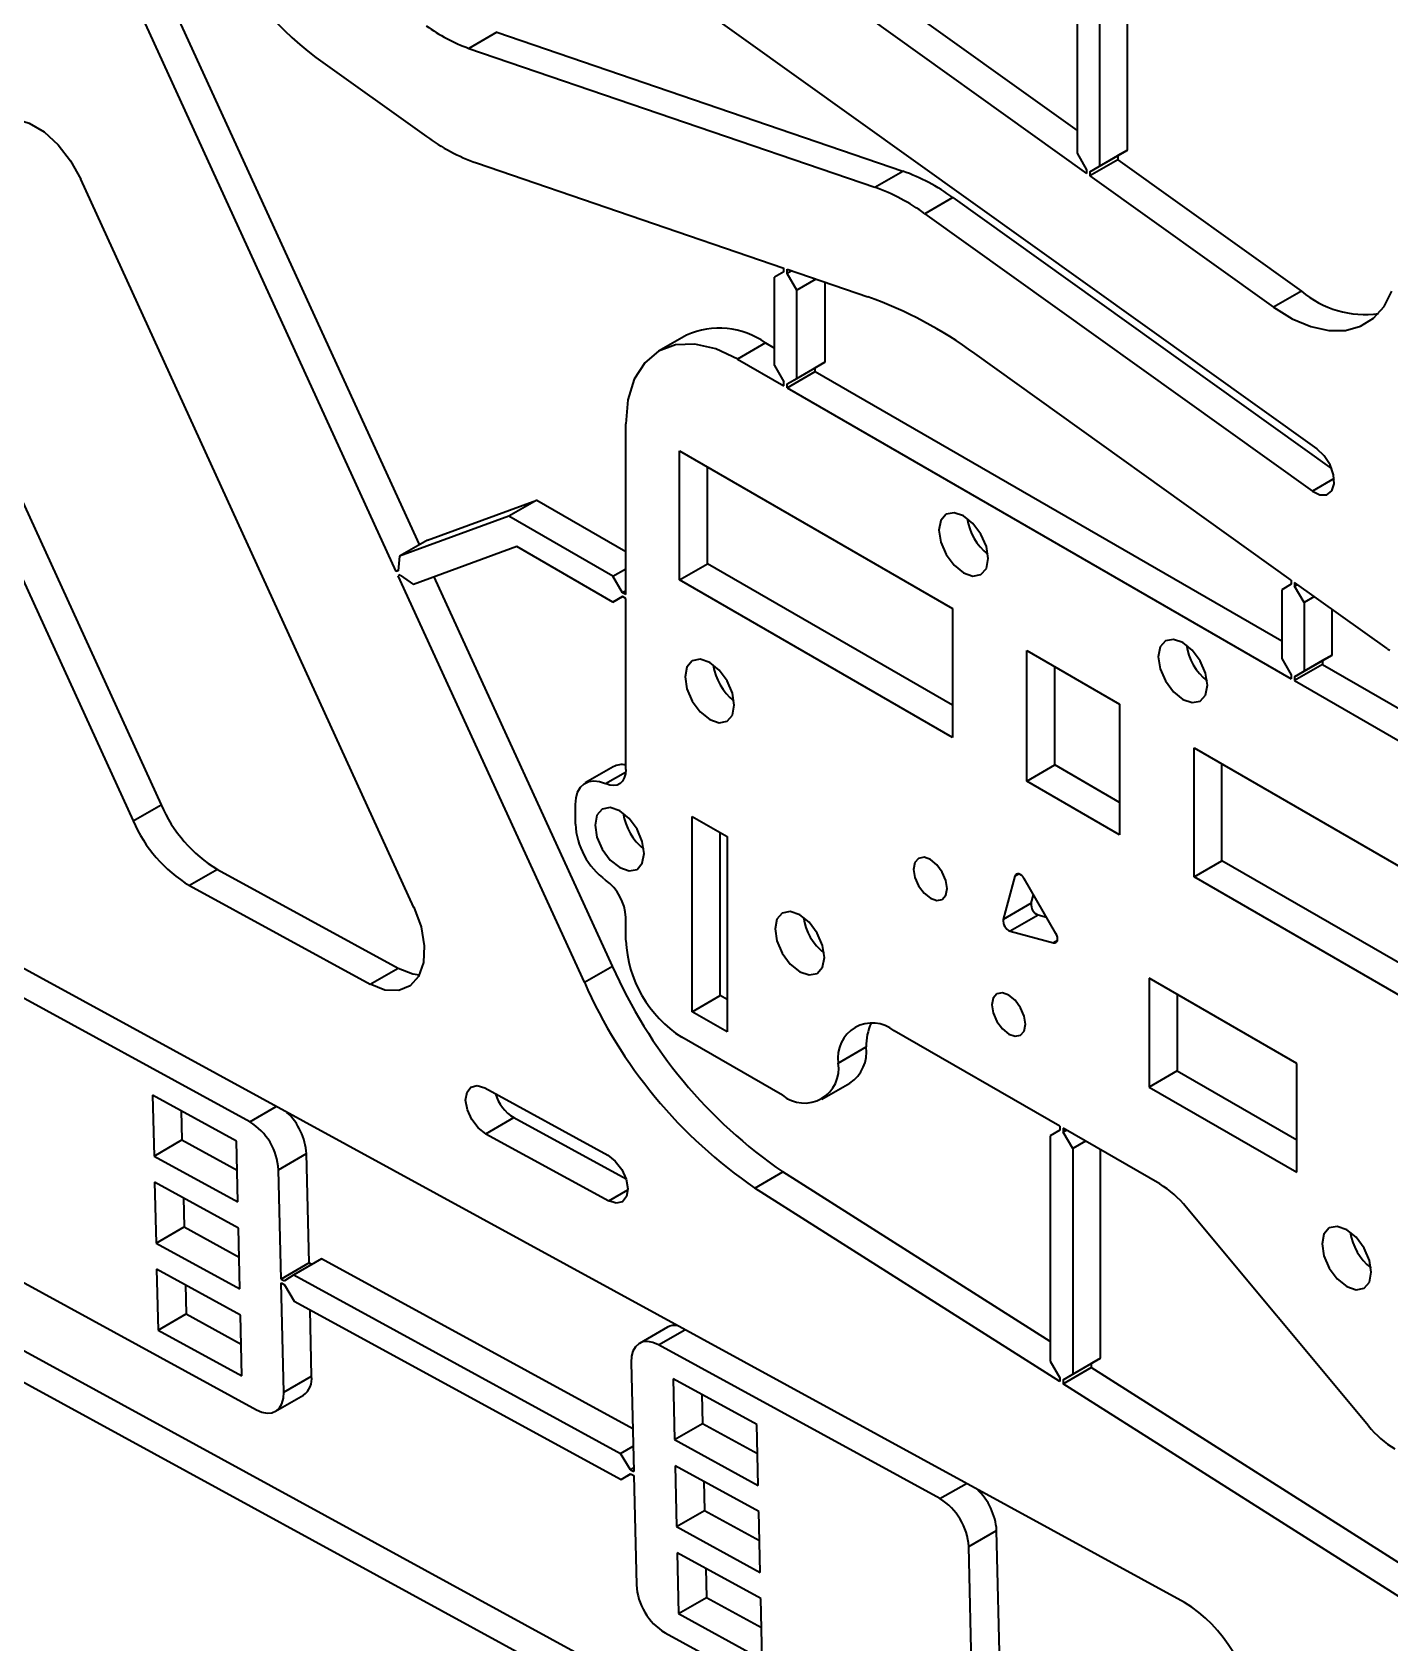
# Model space of a CAD drawing. Header units: millimetres. Extents: x 0 to 415, y 0 to 292.
# Drawn here: x 339.17 to 347.75, y 127.9 to 138.08 of the extents above; entities that cross this region are included whole.
import ezdxf

# ---------------------------------------------------------------- set-up
doc = ezdxf.new("R2010")
doc.units = ezdxf.units.MM

# ---------------------------------------------------------------- blocks, each defined once
blk = doc.blocks.new('SE215')
at = {"color": 7, "linetype": 'Continuous', "lineweight": 35}
for p, q in [((347.339, 135.403), (347.293, 135.447)), ((347.376, 135.346), (347.339, 135.403)), ((347.397, 135.284), (347.376, 135.346)), ((347.386, 135.181), (347.401, 135.226)), ((347.401, 135.226), (347.397, 135.284)), ((347.264, 135.18), (347.312, 135.157)), ((347.312, 135.157), (347.355, 135.157)), ((347.355, 135.157), (347.386, 135.181))]:
    blk.add_line(p, q, dxfattribs=at)
blk = doc.blocks.new('SE214')
blk.add_blockref('SE215', (0, 0))
blk = doc.blocks.new('SE279')
at = {"color": 7, "linetype": 'Continuous', "lineweight": 35}
for p, q in [((345.246, 131.974), (345.238, 131.932)), ((345.269, 132.001), (345.246, 131.974)), ((345.304, 132.008), (345.269, 132.001)), ((345.344, 131.993), (345.304, 132.008)), ((345.385, 131.961), (345.344, 131.993)), ((345.419, 131.914), (345.385, 131.961)), ((345.238, 131.932), (345.246, 131.881)), ((345.246, 131.881), (345.269, 131.828)), ((345.442, 131.861), (345.419, 131.914)), ((345.45, 131.81), (345.442, 131.861)), ((345.269, 131.828), (345.304, 131.781)), ((345.304, 131.781), (345.344, 131.748)), ((345.419, 131.741), (345.442, 131.767)), ((345.442, 131.767), (345.45, 131.81)), ((345.344, 131.748), (345.385, 131.734)), ((345.385, 131.734), (345.419, 131.741))]:
    blk.add_line(p, q, dxfattribs=at)
blk = doc.blocks.new('SE278')
blk.add_blockref('SE279', (0, 0))
blk = doc.blocks.new('SE281')
at = {"color": 7, "linetype": 'Continuous', "lineweight": 35}
for p, q in [((344.751, 132.832), (344.743, 132.789)), ((344.743, 132.789), (344.751, 132.738)), ((344.774, 132.858), (344.751, 132.832)), ((344.809, 132.865), (344.774, 132.858)), ((344.849, 132.851), (344.809, 132.865)), ((344.89, 132.818), (344.849, 132.851)), ((344.924, 132.772), (344.89, 132.818)), ((344.947, 132.719), (344.924, 132.772)), ((344.751, 132.738), (344.774, 132.685)), ((344.774, 132.685), (344.809, 132.639)), ((344.955, 132.667), (344.947, 132.719)), ((344.947, 132.625), (344.955, 132.667)), ((344.809, 132.639), (344.849, 132.606)), ((344.849, 132.606), (344.89, 132.592)), ((344.89, 132.592), (344.924, 132.598)), ((344.924, 132.598), (344.947, 132.625))]:
    blk.add_line(p, q, dxfattribs=at)
blk = doc.blocks.new('SE280')
blk.add_blockref('SE281', (0, 0))
blk = doc.blocks.new('SE283')
at = {"color": 7, "linetype": 'Continuous', "lineweight": 35}
for p, q in [((345.648, 132.372), (345.642, 132.384)), ((345.652, 132.36), (345.648, 132.372)), ((345.627, 132.325), (345.635, 132.324)), ((345.635, 132.324), (345.642, 132.326)), ((345.642, 132.326), (345.648, 132.331)), ((345.648, 132.331), (345.652, 132.339)), ((345.653, 132.349), (345.652, 132.36)), ((345.652, 132.339), (345.653, 132.349))]:
    blk.add_line(p, q, dxfattribs=at)
blk = doc.blocks.new('SE282')
blk.add_blockref('SE283', (0, 0))
blk = doc.blocks.new('SE285')
at = {"color": 7, "linetype": 'Continuous', "lineweight": 35}
for p, q in [((345.387, 132.754), (345.383, 132.746)), ((345.392, 132.759), (345.387, 132.754)), ((345.4, 132.761), (345.392, 132.759)), ((345.408, 132.76), (345.4, 132.761)), ((345.417, 132.757), (345.408, 132.76)), ((345.427, 132.75), (345.417, 132.757)), ((345.435, 132.741), (345.427, 132.75)), ((345.442, 132.73), (345.435, 132.741))]:
    blk.add_line(p, q, dxfattribs=at)
blk = doc.blocks.new('SE284')
blk.add_blockref('SE285', (0, 0))
blk = doc.blocks.new('SE287')
at = {"color": 7, "linetype": 'Continuous', "lineweight": 35}
for p, q in [((343.344, 134.107), (343.31, 134.068)), ((343.394, 134.117), (343.344, 134.107)), ((343.454, 134.096), (343.394, 134.117)), ((343.513, 134.048), (343.454, 134.096)), ((343.31, 134.068), (343.298, 134.006)), ((343.298, 134.006), (343.31, 133.93)), ((343.564, 133.98), (343.513, 134.048)), ((343.31, 133.93), (343.344, 133.853)), ((343.598, 133.902), (343.564, 133.98)), ((343.609, 133.826), (343.598, 133.902)), ((343.344, 133.853), (343.394, 133.785)), ((343.598, 133.764), (343.609, 133.826)), ((343.394, 133.785), (343.454, 133.737)), ((343.454, 133.737), (343.513, 133.716)), ((343.513, 133.716), (343.564, 133.726)), ((343.564, 133.726), (343.598, 133.764))]:
    blk.add_line(p, q, dxfattribs=at)
blk = doc.blocks.new('SE286')
blk.add_blockref('SE287', (0, 0))
blk = doc.blocks.new('SE291')
at = {"color": 7, "linetype": 'Continuous', "lineweight": 35}
for p, q in [((344.949, 135.034), (344.915, 134.995)), ((344.999, 135.043), (344.949, 135.034)), ((345.059, 135.023), (344.999, 135.043)), ((345.118, 134.975), (345.059, 135.023)), ((344.915, 134.995), (344.903, 134.933)), ((344.903, 134.933), (344.915, 134.857)), ((345.169, 134.907), (345.118, 134.975)), ((344.915, 134.857), (344.949, 134.78)), ((345.203, 134.829), (345.169, 134.907)), ((345.214, 134.753), (345.203, 134.829)), ((344.949, 134.78), (344.999, 134.712)), ((344.999, 134.712), (345.059, 134.663)), ((345.203, 134.691), (345.214, 134.753)), ((345.059, 134.663), (345.118, 134.643)), ((345.118, 134.643), (345.169, 134.653)), ((345.169, 134.653), (345.203, 134.691))]:
    blk.add_line(p, q, dxfattribs=at)
blk = doc.blocks.new('SE290')
blk.add_blockref('SE291', (0, 0))
blk = doc.blocks.new('SE293')
at = {"color": 7, "linetype": 'Continuous', "lineweight": 35}
for p, q in [((346.301, 134.195), (346.289, 134.133)), ((346.335, 134.234), (346.301, 134.195)), ((346.385, 134.243), (346.335, 134.234)), ((346.445, 134.223), (346.385, 134.243)), ((346.504, 134.175), (346.445, 134.223)), ((346.289, 134.133), (346.301, 134.057)), ((346.555, 134.107), (346.504, 134.175)), ((346.589, 134.029), (346.555, 134.107)), ((346.301, 134.057), (346.335, 133.98)), ((346.6, 133.953), (346.589, 134.029)), ((346.335, 133.98), (346.385, 133.911)), ((346.385, 133.911), (346.445, 133.863)), ((346.555, 133.853), (346.589, 133.891)), ((346.589, 133.891), (346.6, 133.953)), ((346.445, 133.863), (346.504, 133.843)), ((346.504, 133.843), (346.555, 133.853))]:
    blk.add_line(p, q, dxfattribs=at)
blk = doc.blocks.new('SE292')
blk.add_blockref('SE293', (0, 0))
blk = doc.blocks.new('SE297')
at = {"color": 7, "linetype": 'Continuous', "lineweight": 35}
for p, q in [((343.879, 132.474), (343.867, 132.412)), ((343.913, 132.512), (343.879, 132.474)), ((343.963, 132.522), (343.913, 132.512)), ((344.023, 132.502), (343.963, 132.522)), ((344.083, 132.454), (344.023, 132.502)), ((343.867, 132.412), (343.879, 132.336)), ((344.133, 132.385), (344.083, 132.454)), ((344.167, 132.308), (344.133, 132.385)), ((343.879, 132.336), (343.913, 132.258)), ((344.179, 132.232), (344.167, 132.308)), ((343.913, 132.258), (343.963, 132.19)), ((343.963, 132.19), (344.023, 132.142)), ((344.133, 132.131), (344.167, 132.17)), ((344.167, 132.17), (344.179, 132.232)), ((344.023, 132.142), (344.083, 132.122)), ((344.083, 132.122), (344.133, 132.131))]:
    blk.add_line(p, q, dxfattribs=at)
blk = doc.blocks.new('SE296')
blk.add_blockref('SE297', (0, 0))
blk = doc.blocks.new('SE299')
at = {"color": 7, "linetype": 'Continuous', "lineweight": 35}
for p, q in [((347.421, 130.532), (347.371, 130.522)), ((347.481, 130.511), (347.421, 130.532)), ((347.337, 130.483), (347.325, 130.421)), ((347.371, 130.522), (347.337, 130.483)), ((347.54, 130.463), (347.481, 130.511)), ((347.591, 130.395), (347.54, 130.463)), ((347.325, 130.421), (347.337, 130.346)), ((347.337, 130.346), (347.371, 130.268)), ((347.624, 130.317), (347.591, 130.395)), ((347.371, 130.268), (347.421, 130.2)), ((347.636, 130.242), (347.624, 130.317)), ((347.624, 130.18), (347.636, 130.242)), ((347.421, 130.2), (347.481, 130.152)), ((347.481, 130.152), (347.54, 130.131)), ((347.54, 130.131), (347.591, 130.141)), ((347.591, 130.141), (347.624, 130.18))]:
    blk.add_line(p, q, dxfattribs=at)
blk = doc.blocks.new('SE298')
blk.add_blockref('SE299', (0, 0))
blk = doc.blocks.new('SE301')
at = {"color": 7, "linetype": 'Continuous', "lineweight": 35}
for p, q in [((342.825, 133.179), (342.775, 133.17)), ((342.885, 133.159), (342.825, 133.179)), ((342.741, 133.131), (342.729, 133.069)), ((342.775, 133.17), (342.741, 133.131)), ((342.944, 133.111), (342.885, 133.159)), ((342.995, 133.043), (342.944, 133.111)), ((342.729, 133.069), (342.741, 132.993)), ((342.741, 132.993), (342.775, 132.916)), ((343.028, 132.965), (342.995, 133.043)), ((342.775, 132.916), (342.825, 132.848)), ((343.04, 132.889), (343.028, 132.965)), ((343.028, 132.827), (343.04, 132.889)), ((342.825, 132.848), (342.885, 132.8)), ((342.885, 132.8), (342.944, 132.779)), ((342.944, 132.779), (342.995, 132.789)), ((342.995, 132.789), (343.028, 132.827))]:
    blk.add_line(p, q, dxfattribs=at)
blk = doc.blocks.new('SE300')
blk.add_blockref('SE301', (0, 0))
blk = doc.blocks.new('SE405')
at = {"color": 7, "linetype": 'Continuous', "lineweight": 35}
for p, q in [((341.911, 131.33), (341.92, 131.38)), ((341.92, 131.38), (341.945, 131.412)), ((341.945, 131.412), (341.985, 131.422)), ((341.985, 131.422), (342.032, 131.407)), ((341.922, 131.269), (341.911, 131.33)), ((341.95, 131.207), (341.922, 131.269)), ((341.991, 131.154), (341.95, 131.207)), ((342.038, 131.117), (341.991, 131.154))]:
    blk.add_line(p, q, dxfattribs=at)
blk = doc.blocks.new('SE404')
blk.add_blockref('SE405', (0, 0))
blk = doc.blocks.new('SE407')
at = {"color": 7, "linetype": 'Continuous', "lineweight": 35}
for p, q in [((342.809, 130.982), (342.857, 130.945)), ((342.857, 130.945), (342.898, 130.892)), ((342.898, 130.892), (342.926, 130.83)), ((342.926, 130.83), (342.936, 130.77)), ((342.936, 130.77), (342.928, 130.72)), ((342.863, 130.678), (342.816, 130.693)), ((342.902, 130.687), (342.863, 130.678)), ((342.928, 130.72), (342.902, 130.687))]:
    blk.add_line(p, q, dxfattribs=at)
blk = doc.blocks.new('SE406')
blk.add_blockref('SE407', (0, 0))
blk = doc.blocks.new('SE417')
at = {"color": 7, "linetype": 'Continuous', "lineweight": 35}
for p, q in [((341.584, 132.549), (341.629, 132.425)), ((341.629, 132.425), (341.65, 132.306)), ((341.65, 132.306), (341.645, 132.199)), ((341.645, 132.199), (341.614, 132.112)), ((341.401, 132.026), (341.307, 132.063)), ((341.614, 132.112), (341.56, 132.052)), ((341.488, 132.022), (341.401, 132.026)), ((341.56, 132.052), (341.488, 132.022))]:
    blk.add_line(p, q, dxfattribs=at)
blk = doc.blocks.new('SE416')
blk.add_blockref('SE417', (0, 0))
blk = doc.blocks.new('SE419')
at = {"color": 7, "linetype": 'Continuous', "lineweight": 35}
for p, q in [((338.866, 137.429), (338.914, 137.494)), ((338.914, 137.494), (338.981, 137.529)), ((338.981, 137.529), (339.063, 137.534)), ((339.063, 137.534), (339.153, 137.507)), ((339.153, 137.507), (339.246, 137.451)), ((339.246, 137.451), (339.335, 137.369)), ((339.335, 137.369), (339.414, 137.267)), ((339.414, 137.267), (339.478, 137.152))]:
    blk.add_line(p, q, dxfattribs=at)
blk = doc.blocks.new('SE418')
blk.add_blockref('SE419', (0, 0))
blk = doc.blocks.new('SE431')
at = {"color": 7, "linetype": 'Continuous', "lineweight": 35}
for p, q in [((340.734, 129.385), (340.749, 129.411)), ((340.749, 129.411), (340.759, 129.445)), ((340.759, 129.445), (340.761, 129.483)), ((340.589, 129.373), (340.623, 129.358)), ((340.623, 129.358), (340.656, 129.352)), ((340.656, 129.352), (340.686, 129.354)), ((340.686, 129.354), (340.713, 129.365)), ((340.713, 129.365), (340.734, 129.385))]:
    blk.add_line(p, q, dxfattribs=at)
blk = doc.blocks.new('SE430')
blk.add_blockref('SE431', (0, 0))
blk = doc.blocks.new('SE441')
at = {"color": 7, "linetype": 'Continuous', "lineweight": 35}
for p, q in [((342.969, 129.744), (342.96, 129.711)), ((342.985, 129.771), (342.969, 129.744)), ((343.006, 129.79), (342.985, 129.771)), ((343.032, 129.801), (343.006, 129.79)), ((343.063, 129.804), (343.032, 129.801)), ((343.095, 129.797), (343.063, 129.804)), ((343.13, 129.783), (343.095, 129.797)), ((342.96, 129.711), (342.958, 129.672))]:
    blk.add_line(p, q, dxfattribs=at)
blk = doc.blocks.new('SE440')
blk.add_blockref('SE441', (0, 0))
blk = doc.blocks.new('SE443')
at = {"color": 7, "linetype": 'Continuous', "lineweight": 35}
for p, q in [((342.619, 133.277), (342.637, 133.308)), ((342.637, 133.308), (342.66, 133.33)), ((342.66, 133.33), (342.689, 133.344)), ((342.689, 133.344), (342.722, 133.349)), ((342.722, 133.349), (342.758, 133.345)), ((342.758, 133.345), (342.796, 133.331)), ((342.605, 133.198), (342.609, 133.24)), ((342.609, 133.24), (342.619, 133.277))]:
    blk.add_line(p, q, dxfattribs=at)
blk = doc.blocks.new('SE442')
blk.add_blockref('SE443', (0, 0))
blk = doc.blocks.new('SE445')
at = {"color": 7, "linetype": 'Continuous', "lineweight": 35}
for p, q in [((342.921, 133.392), (342.914, 133.367)), ((342.923, 133.42), (342.921, 133.392)), ((342.822, 133.322), (342.796, 133.331)), ((342.846, 133.319), (342.822, 133.322)), ((342.868, 133.322), (342.846, 133.319)), ((342.887, 133.332), (342.868, 133.322)), ((342.902, 133.347), (342.887, 133.332)), ((342.914, 133.367), (342.902, 133.347))]:
    blk.add_line(p, q, dxfattribs=at)
blk = doc.blocks.new('SE444')
blk.add_blockref('SE445', (0, 0))
blk = doc.blocks.new('SE451')
at = {"color": 7, "linetype": 'Continuous', "lineweight": 35}
for p, q in [((343.131, 136.064), (343.043, 135.991)), ((343.238, 136.104), (343.131, 136.064)), ((343.36, 136.109), (343.238, 136.104)), ((343.493, 136.079), (343.36, 136.109)), ((343.631, 136.015), (343.493, 136.079)), ((343.043, 135.991), (342.977, 135.888)), ((342.977, 135.888), (342.937, 135.758)), ((342.937, 135.758), (342.923, 135.606))]:
    blk.add_line(p, q, dxfattribs=at)
blk = doc.blocks.new('SE450')
blk.add_blockref('SE451', (0, 0))
blk = doc.blocks.new('SE567')
at = {"color": 7, "linetype": 'Continuous', "lineweight": 35}
for p, q in [((347.717, 136.347), (347.767, 136.443)), ((347.018, 136.343), (347.137, 136.27)), ((347.651, 136.273), (347.717, 136.347)), ((347.137, 136.27), (347.254, 136.22)), ((347.568, 136.222), (347.651, 136.273)), ((347.254, 136.22), (347.367, 136.195)), ((347.367, 136.195), (347.473, 136.196)), ((347.473, 136.196), (347.568, 136.222))]:
    blk.add_line(p, q, dxfattribs=at)
blk = doc.blocks.new('SE566')
blk.add_blockref('SE567', (0, 0))
blk = doc.blocks.new('SE655')
at = {"color": 7, "linetype": 'Continuous', "lineweight": 35}
for p, q in [((341.484, 132.165), (341.578, 132.128)), ((341.578, 132.128), (341.62, 132.122))]:
    blk.add_line(p, q, dxfattribs=at)
blk = doc.blocks.new('SE654')
blk.add_blockref('SE655', (0, 0))

msp = doc.modelspace()

# ---------------------------------------------------------------- linework, layer by layer
at = {"color": 7, "linetype": 'Continuous', "lineweight": 35}
for p, q in [((347.2931, 135.4471), (340.3589, 140.4093)), ((341.619, 134.8416), (339.4763, 139.5235)), ((341.4729, 134.6725), (339.2995, 139.4214)), ((343.1191, 139.3616), (345.7765, 137.46)), ((342.9423, 139.2596), (345.8366, 137.1884)), ((346.0947, 137.3359), (346.0947, 138.3692)), ((345.7765, 138.3604), (345.7765, 137.3155)), ((345.9179, 138.2788), (345.9179, 137.2339)), ((342.1088, 138.0811), (341.932, 137.979)), ((342.1088, 138.0811), (344.6753, 137.2027)), ((341.932, 137.979), (344.4985, 137.1006)), ((340.9649, 137.922), (341.664, 137.4217)), ((341.9792, 137.2546), (343.923, 136.5893)), ((345.7765, 137.3155), (345.8366, 137.2114)), ((345.8578, 137.1992), (346.0346, 137.3012)), ((346.0346, 137.2753), (345.8578, 137.1732)), ((345.9179, 137.2339), (346.0947, 137.3359)), ((346.0947, 137.3359), (346.0346, 137.3012)), ((346.0346, 137.3012), (346.0346, 137.2753)), ((346.0346, 137.2753), (347.1949, 136.4449)), ((341.5845, 132.5487), (339.4777, 137.152)), ((344.4985, 137.1006), (344.6753, 137.2027)), ((345.8366, 137.2114), (345.8366, 137.1884)), ((345.8578, 137.1992), (345.9179, 137.2339)), ((345.8578, 137.1992), (345.8578, 137.1732)), ((345.8578, 137.1732), (347.0181, 136.3429)), ((344.9905, 137.0356), (344.8137, 136.9335)), ((344.9905, 137.0356), (347.3864, 135.3211)), ((344.8137, 136.9335), (347.2636, 135.1803)), ((343.923, 136.5673), (343.8629, 136.5326)), ((343.923, 136.5673), (343.923, 136.5893)), ((343.9442, 136.5821), (344.4545, 136.4074)), ((343.9442, 136.5551), (343.9442, 136.5821)), ((343.9736, 136.572), (343.9442, 136.5551)), ((344.0043, 136.451), (343.9442, 136.5551)), ((343.8629, 135.9745), (343.8629, 136.5326)), ((344.1245, 136.5204), (344.0043, 136.451)), ((344.0043, 135.8928), (344.0043, 136.451)), ((344.1811, 136.501), (344.1811, 135.9949)), ((347.1949, 136.4449), (347.0181, 136.3429)), ((343.3074, 136.1663), (343.1306, 136.0642)), ((338.651, 136.1147), (339.9861, 133.1975)), ((343.8073, 136.1168), (343.6306, 136.0147)), ((343.8073, 136.1168), (343.8629, 136.0847)), ((347.1305, 134.6177), (345.1299, 136.0493)), ((338.4742, 136.0127), (339.8093, 133.0955)), ((343.6306, 136.0147), (343.923, 135.8459)), ((343.8629, 135.9745), (343.923, 135.8704)), ((343.9442, 135.8581), (344.121, 135.9602)), ((343.9442, 135.8336), (344.121, 135.9357)), ((344.0043, 135.8928), (344.1811, 135.9949)), ((344.1811, 135.9949), (344.121, 135.9602)), ((344.121, 135.9357), (344.121, 135.9602)), ((344.121, 135.9357), (347.0705, 134.233)), ((343.923, 135.8459), (343.923, 135.8704)), ((343.9442, 135.8581), (344.0043, 135.8928)), ((343.9442, 135.8336), (343.9442, 135.8581)), ((343.9442, 135.8336), (347.1305, 133.9943)), ((342.9234, 134.5255), (342.9234, 135.6064)), ((343.2629, 135.4349), (344.9882, 134.4389)), ((343.2629, 134.6184), (343.2629, 135.4349)), ((343.4396, 134.7205), (343.4396, 135.3329)), ((347.4012, 135.2598), (347.2636, 135.1803)), ((341.6698, 134.8709), (342.3611, 135.1236)), ((342.3611, 135.1236), (342.1843, 135.0216)), ((342.3611, 135.1236), (342.9234, 134.799)), ((342.1843, 135.0216), (341.493, 134.7688)), ((342.8421, 134.6418), (342.1843, 135.0216)), ((341.6698, 134.8709), (341.493, 134.7688)), ((342.2348, 134.8292), (341.5825, 134.5907)), ((342.8421, 134.4785), (342.2348, 134.8292)), ((341.493, 134.7688), (341.4846, 134.6768)), ((343.2629, 134.6184), (343.4396, 134.7205)), ((344.9882, 133.8265), (343.4396, 134.7205)), ((341.4729, 134.6725), (341.4848, 134.6793)), ((341.4846, 134.6768), (341.4729, 134.6725)), ((341.4976, 134.6499), (341.4853, 134.6454)), ((342.6617, 132.0751), (341.4853, 134.6454)), ((341.4979, 134.6494), (341.4976, 134.6499)), ((341.4979, 134.6494), (341.5825, 134.5907)), ((342.8385, 132.1771), (341.7122, 134.6381)), ((342.8421, 134.6418), (342.9234, 134.6888)), ((342.9022, 134.5377), (342.8421, 134.6418)), ((344.9882, 133.6224), (343.2629, 134.6184)), ((347.1305, 134.6177), (347.1305, 134.5916)), ((347.7365, 134.1841), (347.1517, 134.6025)), ((347.1517, 134.6025), (347.1517, 134.5795)), ((342.8421, 134.4785), (342.9022, 134.5132)), ((342.9022, 134.5132), (342.8421, 134.4785)), ((342.9234, 134.55), (342.9022, 134.5377)), ((342.9234, 134.5255), (342.9022, 134.5377)), ((342.9234, 134.501), (342.9022, 134.5132)), ((342.9234, 133.4201), (342.9234, 134.501)), ((347.1305, 134.5916), (347.0705, 134.5569)), ((347.0705, 134.5569), (347.0705, 134.1228)), ((347.1695, 134.5898), (347.1517, 134.5795)), ((347.1517, 134.5795), (347.1518, 134.5794)), ((347.1518, 134.5794), (347.1696, 134.5897)), ((347.2119, 134.4753), (347.1518, 134.5794)), ((347.277, 134.5129), (347.2119, 134.4753)), ((344.9882, 134.4389), (344.9882, 133.6224)), ((347.2119, 134.4753), (347.2119, 134.0411)), ((347.3887, 134.1432), (347.3887, 134.4329)), ((345.4584, 134.1715), (346.0453, 133.8327)), ((345.4584, 133.3468), (345.4584, 134.1715)), ((347.0705, 134.1228), (347.1305, 134.0189)), ((347.3286, 134.1085), (347.1518, 134.0064)), ((347.2119, 134.0411), (347.3887, 134.1432)), ((347.3285, 134.1084), (347.3285, 134.0841)), ((347.3887, 134.1432), (347.3286, 134.1085)), ((345.6352, 133.4489), (345.6352, 134.0695)), ((347.1305, 134.0189), (347.1305, 133.9943)), ((347.3285, 134.0841), (347.1517, 133.982)), ((347.1518, 134.0064), (347.1517, 134.0065)), ((347.1517, 134.0065), (347.1517, 133.982)), ((347.1518, 134.0064), (347.2119, 134.0411)), ((347.3285, 134.0841), (348.05, 133.6675)), ((347.1517, 133.982), (347.8732, 133.5655)), ((346.0453, 133.8327), (346.0453, 133.008)), ((346.5156, 133.5572), (348.2409, 132.5612)), ((346.5156, 132.7407), (346.5156, 133.5572)), ((342.8442, 133.437), (342.6674, 133.3349)), ((342.7962, 133.3311), (342.9227, 133.4041)), ((345.4584, 133.3468), (345.6352, 133.4489)), ((346.0453, 133.2121), (345.6352, 133.4489)), ((346.6923, 132.8427), (346.6923, 133.4552)), ((346.0453, 133.008), (345.4584, 133.3468)), ((339.8093, 133.0955), (339.9861, 133.1975)), ((342.6053, 133.0751), (342.6053, 133.1976)), ((346.4544, 128.1544), (337.2669, 133.1715)), ((343.3442, 133.1221), (343.5634, 132.9956)), ((343.3442, 131.8891), (343.3442, 133.1221)), ((343.521, 131.9912), (343.521, 133.02)), ((343.5634, 132.9956), (343.5634, 131.7626)), ((340.3421, 132.788), (340.1653, 132.686)), ((340.3421, 132.788), (341.4836, 132.1647)), ((346.5156, 132.7407), (346.6923, 132.8427)), ((348.2409, 131.9487), (346.6923, 132.8427)), ((340.1653, 132.686), (341.3069, 132.0626)), ((345.3833, 132.746), (345.31, 132.4728)), ((345.4083, 132.7604), (345.3833, 132.746)), ((345.6424, 132.3837), (345.4424, 132.7302)), ((348.2409, 131.7446), (346.5156, 132.7407)), ((345.4868, 132.5748), (345.31, 132.4728)), ((345.4868, 132.5748), (345.5012, 132.6284)), ((342.9234, 132.3402), (342.9234, 132.4852)), ((345.5301, 132.4998), (345.3533, 132.3978)), ((345.5837, 132.4855), (345.5301, 132.4998)), ((340.547, 131.193), (338.2229, 132.4621)), ((345.3533, 132.3978), (345.6266, 132.3246)), ((345.6516, 132.339), (345.6266, 132.3246)), ((341.3069, 132.0626), (341.4836, 132.1647)), ((342.6617, 132.0751), (342.8385, 132.1771)), ((347.1661, 131.5625), (346.2327, 132.1013)), ((346.2327, 132.1013), (346.2327, 131.4129)), ((343.3442, 131.8891), (343.521, 131.9912)), ((343.5634, 131.9667), (343.521, 131.9912)), ((346.4095, 131.9992), (346.4095, 131.515)), ((343.5634, 131.7626), (343.3442, 131.8891)), ((345.6673, 131.1645), (344.6205, 131.7688)), ((343.9134, 131.3605), (343.277, 131.7278)), ((344.267, 131.5646), (344.4437, 131.6667)), ((347.1661, 130.8741), (347.1661, 131.5625)), ((346.4095, 131.515), (346.2327, 131.4129)), ((346.4095, 131.515), (347.1661, 131.0782)), ((339.9324, 131.3611), (339.9413, 130.9764)), ((340.4626, 131.0716), (339.9324, 131.3611)), ((342.0317, 131.4068), (342.8093, 130.9822)), ((344.1634, 131.3357), (344.3402, 131.4378)), ((346.2327, 131.4129), (347.1661, 130.8741)), ((340.1139, 131.262), (340.1181, 131.0785)), ((340.547, 131.193), (340.7138, 131.2893)), ((342.0384, 131.1173), (342.2152, 131.2193)), ((342.2152, 131.2193), (342.9252, 130.8316)), ((345.6673, 131.14), (345.6072, 131.1053)), ((345.6673, 131.1645), (345.6673, 131.14)), ((346.2988, 130.7999), (345.6885, 131.1523)), ((345.6885, 131.1523), (345.6885, 131.1278)), ((345.7097, 131.14), (345.6885, 131.1278)), ((339.9413, 130.9764), (340.1181, 131.0785)), ((340.1181, 131.0785), (340.4668, 130.8881)), ((340.4714, 130.6869), (340.4626, 131.0716)), ((342.0384, 131.1173), (342.8159, 130.6927)), ((345.6072, 131.1053), (345.6072, 129.6788)), ((345.7486, 131.0237), (345.6885, 131.1278)), ((345.8299, 131.0706), (345.7486, 131.0237)), ((339.9413, 130.9764), (340.4714, 130.6869)), ((340.7285, 130.8896), (340.9053, 130.9917)), ((340.9212, 130.3009), (340.9053, 130.9917)), ((345.7486, 131.0237), (345.7486, 129.5972)), ((345.9254, 129.6992), (345.9254, 131.0155)), ((340.7444, 130.1989), (340.7285, 130.8896)), ((343.74, 130.7742), (343.9168, 130.8762)), ((345.6072, 129.8032), (343.9168, 130.8762)), ((340.4753, 130.5215), (339.9451, 130.811)), ((339.9451, 130.811), (339.954, 130.4263)), ((342.8159, 130.6927), (342.9363, 130.7622)), ((345.6673, 129.5508), (343.74, 130.7742)), ((340.1266, 130.7119), (340.1308, 130.5283)), ((347.6177, 129.2711), (346.467, 130.6538)), ((337.5049, 130.6263), (346.6923, 125.6092)), ((337.3281, 130.5243), (346.5155, 125.5072)), ((339.954, 130.4263), (340.1308, 130.5283)), ((340.1308, 130.5283), (340.4795, 130.3379)), ((340.4842, 130.1368), (340.4753, 130.5215)), ((338.8092, 130.3449), (340.589, 129.373)), ((339.954, 130.4263), (340.4842, 130.1368)), ((341.0009, 130.3268), (340.8241, 130.2248)), ((342.9675, 129.2529), (341.0009, 130.3268)), ((339.9578, 130.2608), (339.9667, 129.8762)), ((340.488, 129.9713), (339.9578, 130.2608)), ((340.9212, 130.3009), (340.7444, 130.1989)), ((340.8241, 130.2248), (340.7657, 130.1873)), ((340.8241, 130.2248), (342.8909, 129.0962)), ((340.9212, 130.3009), (340.9391, 130.2912)), ((340.1393, 130.1618), (340.1435, 129.9782)), ((340.7444, 130.1989), (340.7657, 130.1873)), ((340.745, 130.1741), (340.7662, 130.1625)), ((340.761, 129.4833), (340.745, 130.1741)), ((340.7662, 130.1625), (340.8279, 130.0593)), ((340.8279, 130.0593), (342.8947, 128.9307)), ((339.9667, 129.8762), (340.1435, 129.9782)), ((340.1435, 129.9782), (340.4922, 129.7878)), ((340.4969, 129.5867), (340.488, 129.9713)), ((340.9377, 129.5853), (340.9281, 130.0047)), ((339.9667, 129.8762), (340.4969, 129.5867)), ((343.1863, 129.8943), (343.0096, 129.7922)), ((343.1298, 129.7826), (343.2966, 129.8789)), ((344.9096, 128.8106), (343.1298, 129.7826)), ((342.9578, 129.6722), (342.9738, 128.9815)), ((345.6072, 129.6788), (345.6673, 129.5747)), ((345.6885, 129.5625), (345.8653, 129.6645)), ((345.6885, 129.5374), (345.8653, 129.6394)), ((345.7486, 129.5972), (345.9254, 129.6992)), ((345.9254, 129.6992), (345.8653, 129.6645)), ((345.8653, 129.6645), (345.8653, 129.6394)), ((353.4755, 124.8088), (345.8653, 129.6394)), ((340.761, 129.4833), (340.9377, 129.5853)), ((343.7521, 129.2794), (343.222, 129.5689)), ((343.222, 129.5689), (343.2308, 129.1842)), ((345.6673, 129.5747), (345.6673, 129.5508)), ((345.6885, 129.5625), (345.7486, 129.5972)), ((345.6885, 129.5625), (345.6885, 129.5374)), ((353.5356, 124.5564), (345.6885, 129.5374)), ((340.7092, 129.3633), (340.886, 129.4653)), ((343.4034, 129.4698), (343.4076, 129.2862)), ((343.2308, 129.1842), (343.4076, 129.2862)), ((343.4076, 129.2862), (343.7563, 129.0958)), ((343.761, 128.8947), (343.7521, 129.2794)), ((342.8909, 129.0962), (342.9701, 129.1419)), ((343.2308, 129.1842), (343.761, 128.8947)), ((342.9526, 128.993), (342.8909, 129.0962)), ((342.9526, 128.993), (342.9732, 129.005)), ((343.2347, 129.0187), (343.2435, 128.634)), ((343.7648, 128.7292), (343.2347, 129.0187)), ((342.8947, 128.9307), (342.9532, 128.9682)), ((342.9565, 128.9664), (342.8947, 128.9307)), ((342.9526, 128.993), (342.9738, 128.9815)), ((342.9532, 128.9682), (342.9744, 128.9566)), ((342.9744, 128.9566), (342.9903, 128.2659)), ((343.4161, 128.9196), (343.4203, 128.7361)), ((344.9096, 128.8106), (345.0764, 128.9069)), ((343.2435, 128.634), (343.4203, 128.7361)), ((343.4203, 128.7361), (343.769, 128.5457)), ((343.7737, 128.3445), (343.7648, 128.7292)), ((343.2435, 128.634), (343.7737, 128.3445)), ((345.0911, 128.5073), (345.2679, 128.6093)), ((345.2956, 127.4098), (345.2679, 128.6093)), ((345.1188, 127.3078), (345.0911, 128.5073)), ((343.7775, 128.1791), (343.2474, 128.4686)), ((343.2474, 128.4686), (343.2562, 128.0839)), ((343.4288, 128.3695), (343.433, 128.186)), ((343.2562, 128.0839), (343.433, 128.186)), ((343.433, 128.186), (343.7817, 127.9955)), ((343.7864, 127.7944), (343.7775, 128.1791)), ((343.2562, 128.0839), (343.7864, 127.7944)), ((343.1718, 127.9626), (345.4959, 126.6934))]:
    msp.add_line(p, q, dxfattribs=at)
for centre, radius, start, end in [((342.2767, 139.6659), 2.1822, 205.55589, 233.04931), ((342.2882, 138.9772), 1.0598, 233.77463, 250.36337), ((342.3947, 138.4192), 1.2365, 233.77463, 250.36337), ((344.2598, 136.0381), 1.2365, 53.77463, 70.36337), ((344.083, 135.9361), 1.2365, 53.77463, 70.36337), ((347.5923, 136.9047), 0.6078, 229.15583, 278.54702), ((343.5641, 133.9119), 2.6496, 53.77463, 70.36337), ((343.5144, 135.7079), 0.503, 54.38242, 114.30712), ((345.4285, 135.0565), 0.3501, 188.02673, 231.96789), ((346.8144, 134.2564), 0.3501, 188.02673, 231.96789), ((347.7917, 134.2604), 0.0942, 234.08382, 245.84623), ((343.8233, 134.1295), 0.3501, 188.02673, 231.96789), ((342.9003, 133.3338), 0.1174, 78.6136, 118.54235), ((340.8069, 133.5517), 0.894, 203.34137, 238.67361), ((340.6302, 133.4497), 0.894, 203.34137, 238.67361), ((343.0714, 133.0981), 0.4667, 182.82218, 233.86229), ((343.2541, 133.1925), 0.3501, 188.02673, 231.96789), ((342.6127, 132.4698), 0.3112, 2.82218, 53.86229), ((345.5562, 132.5649), 0.0701, 171.86415, 248.13585), ((344.3926, 132.5353), 0.3501, 188.02673, 231.96789), ((345.3795, 132.4628), 0.0701, 171.86415, 248.13585), ((343.6911, 132.3751), 0.7684, 182.60548, 237.39452), ((345.6504, 133.4107), 3.0706, 203.68598, 235.62672), ((345.4736, 133.3086), 3.0706, 203.68598, 235.62672), ((344.4825, 131.5996), 0.2184, 50.79671, 189.21404), ((344.7622, 131.6784), 0.3187, 154.29191, 182.10457), ((344.2059, 131.6364), 0.2398, 304.05635, 7.25583), ((344.0514, 131.5297), 0.2184, 230.79671, 9.21404), ((342.3578, 131.4491), 0.2705, 197.01714, 238.16987), ((340.5102, 130.9639), 0.396, 4.027, 46.71896), ((340.3453, 130.8663), 0.3839, 3.4856, 58.30227), ((345.968, 130.2496), 0.6422, 39.00686, 58.98491), ((347.8503, 130.5448), 0.3501, 188.02673, 231.96789), ((343.2331, 129.8075), 0.0985, 80.63237, 118.31587), ((340.8124, 129.5682), 0.1265, 305.59418, 7.77638), ((348.1167, 129.6753), 0.6422, 219.00686, 238.98491), ((344.7079, 128.484), 0.3839, 3.4856, 58.30227), ((344.8729, 128.5815), 0.396, 4.027, 46.71896), ((343.3735, 128.2892), 0.3839, 183.4856, 238.30227), ((345.9703, 127.3705), 0.9214, 3.4856, 58.30227)]:
    msp.add_arc(centre, radius, start, end, dxfattribs=at)

# ---------------------------------------------------------------- block references
for name in ['SE418', 'SE566', 'SE450', 'SE214', 'SE290', 'SE292', 'SE286', 'SE444', 'SE442', 'SE300', 'SE280', 'SE284', 'SE416', 'SE296', 'SE282', 'SE654', 'SE278', 'SE404', 'SE406', 'SE298', 'SE440', 'SE430']:
    msp.add_blockref(name, (0, 0))

doc.saveas('drawing.dxf')
